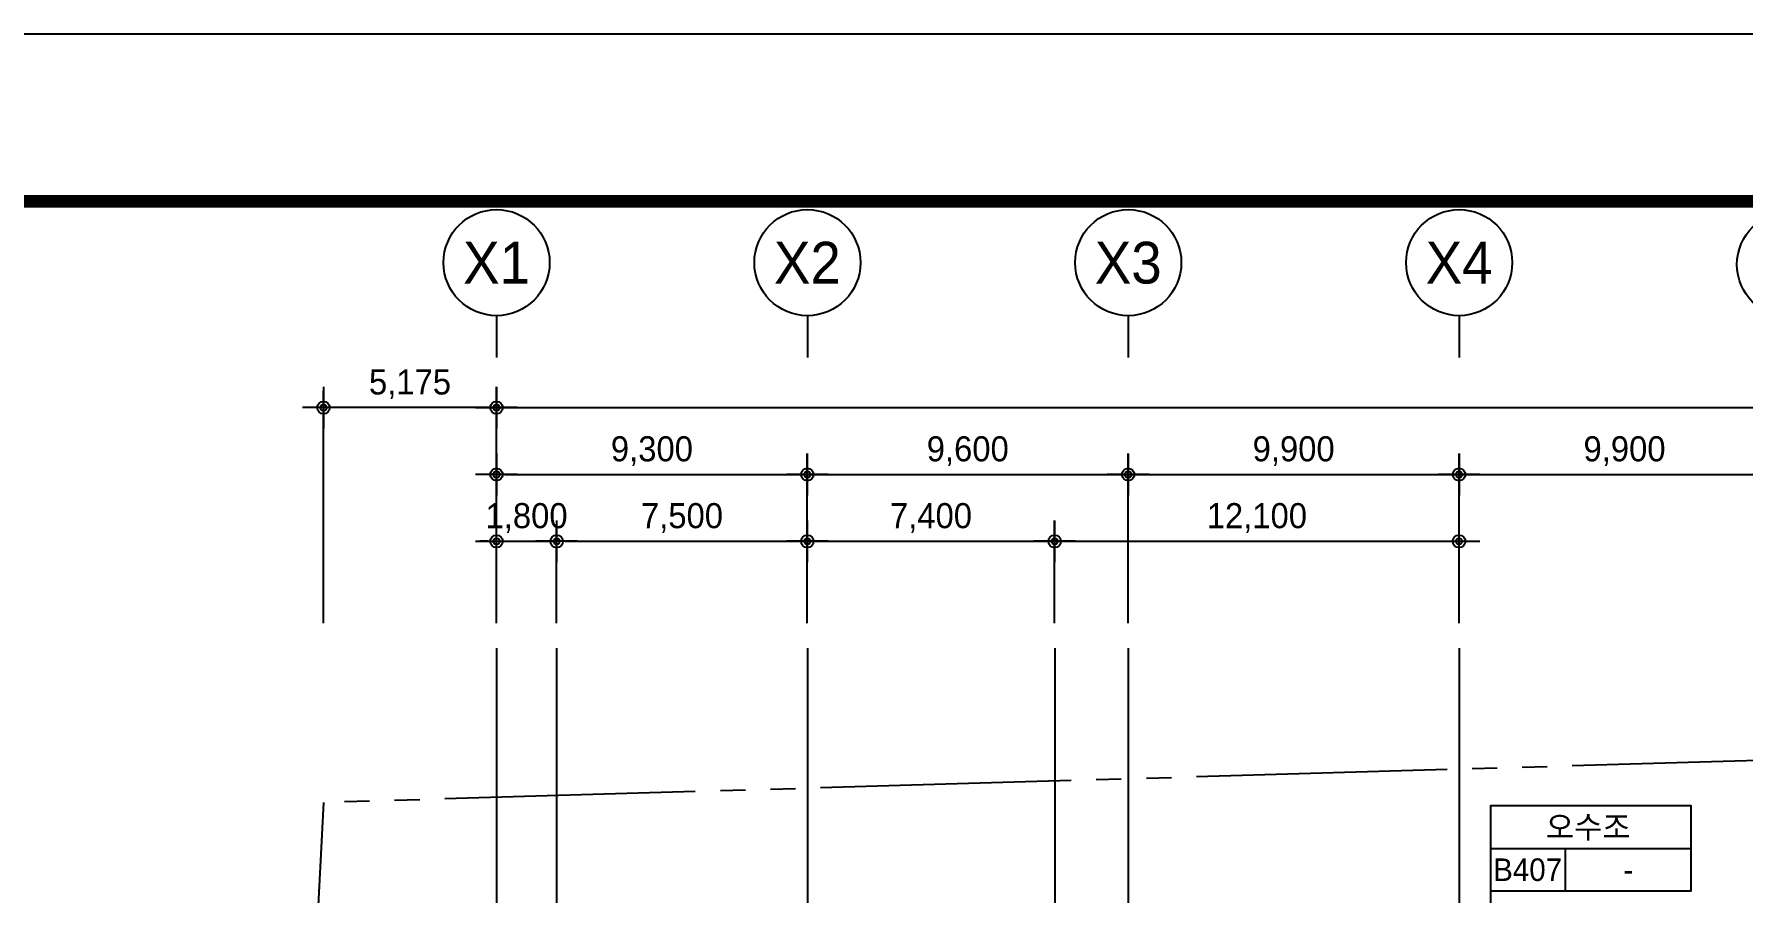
# Model space of a CAD drawing. Header units: metres. Extents: x 630750 to 860239, y 578133 to 726633.
# Drawn here: x 665672 to 716793, y 700941 to 726633 of the extents above; entities that cross this region are included whole.
import ezdxf
from ezdxf.enums import TextEntityAlignment as Align

# ---------------------------------------------------------------- set-up
doc = ezdxf.new("R2010")
doc.units = ezdxf.units.M
doc.header["$LTSCALE"] = 300
doc.linetypes.add('SITE$0$ACAD$0$DASHED', pattern=[19.05, 12.7, -6.35])
doc.linetypes.add('SITE$0$PROPERTY', pattern=[37.5, 25, -2.5, 2.5, -2.5, 2.5, -2.5])
doc.layers.get('Defpoints').update_dxf_attribs({"color": 8})
for name, color, linetype in [('001dmp-FORM', 7, 'Continuous'), ('A-CEN-1', 1, 'Continuous'), ('A-DIM', 7, 'Continuous'), ('A-GRID-DIMS', 14, 'Continuous'), ('A-ROM', 7, 'Continuous'), ('DIM', 7, 'Continuous'), ('SITE$0$C-PROP', 72, 'SITE$0$ACAD$0$DASHED')]:
    doc.layers.add(name, color=color, linetype=linetype)
doc.styles.add('TEXT(돋음)', font='')
doc.styles.add('돋움', font='')
doc.styles.get('TEXT(돋음)').set_extended_font_data('Dotum')
doc.styles.get('돋움').set_extended_font_data('Dotum')
doc.dimstyles.new('DIM250', dxfattribs={"dimscale": 250, "dimtxt": 3, "dimasz": 1, "dimexe": 2, "dimexo": 3, "dimgap": 1, "dimtad": 1, "dimdec": 0, "dimzin": 0, "dimdsep": 46, "dimlunit": 6, "dimtxsty": 'TEXT(돋음)', "dimblk": 'Z_DOT', "dimcen": 2.5, "dimdle": 2, "dimclrd": 256, "dimclre": 256, "dimclrt": 3, "dimadec": 0, "dimazin": 0, "dimtfac": 1, "dimtdec": 0, "dimtix": 1, "dimtmove": 2, "dimatfit": 3, "dimldrblk": 'Z_DOT', "dimfxl": 1, "dimtolj": 1, "dimtzin": 0, "dimarcsym": 0})

# ---------------------------------------------------------------- blocks, each defined once
blk = doc.blocks.new('sym-rom')
at = {"color": 0, "linetype": 'ByBlock'}
for p, q in [((0, 5.1), (24, 5.1)), ((9, 0), (9, 5.1))]:
    blk.add_line(p, q, dxfattribs=at)
blk.add_lwpolyline([(0, 0), (24, 0), (24, 10.2), (0, 10.2)], close=True, dxfattribs=at)
blk = doc.blocks.new('*U29')
blk.add_line((0, 5), (0, 0))
blk.add_circle((0, 11.35), 6.35)
at = {"color": 3, "style": '돋움'}
blk.add_attdef('NO', text='', height=5, dxfattribs=at).set_placement((0, 11.35), align=Align.MIDDLE_CENTER)
blk = doc.blocks.new('Z_DOT')
at = {"layer": 'DIM', "color": 7}
for p, q in [((0, -2.5), (0, 2.5)), ((-2.5, 0), (2.5, 0))]:
    blk.add_line(p, q, dxfattribs=at)
for radius in [0.75, 0.375]:
    blk.add_circle((0, 0), radius, dxfattribs=at)
blk = doc.blocks.new('*D110')
at = {"layer": 'A-DIM', "lineweight": -2, "transparency": 16777216}
for p, q in [((679504, 709009), (679504, 711959)), ((681304, 709009), (681304, 711959)), ((679254, 711459), (679004, 711459)), ((679504, 711459), (681304, 711459)), ((681554, 711459), (681804, 711459))]:
    blk.add_line(p, q, dxfattribs=at)
at = {"layer": 'Defpoints', "color": 0, "transparency": 16777216}
for p in [(681304, 711459), (679504, 708259), (681304, 708259)]:
    blk.add_point(p, dxfattribs=at)
at = {"layer": 'A-DIM', "lineweight": -2, "transparency": 16777216, "xscale": 250, "yscale": 250, "zscale": 250}
blk.add_blockref('Z_DOT', (679504, 711459), dxfattribs=at)
at = {"layer": 'A-DIM', "lineweight": -2, "transparency": 16777216, "xscale": 250, "yscale": 250, "zscale": 250, "rotation": 180}
blk.add_blockref('Z_DOT', (681304, 711459), dxfattribs=at)
at = {"layer": 'A-DIM', "color": 3, "transparency": 16777216, "insert": (680404, 712157), "char_height": 750, "attachment_point": 5, "style": 'TEXT(돋음)'}
blk.add_mtext('\\A1;1,800', dxfattribs=at)
blk = doc.blocks.new('*D111')
at = {"layer": 'A-DIM', "lineweight": -2, "transparency": 16777216}
for p, q in [((696204, 709009), (696204, 711959)), ((708304, 709009), (708304, 711959)), ((696454, 711459), (708054, 711459))]:
    blk.add_line(p, q, dxfattribs=at)
at = {"layer": 'Defpoints', "color": 0, "transparency": 16777216}
for p in [(708304, 711459), (696204, 708259), (708304, 708259)]:
    blk.add_point(p, dxfattribs=at)
at = {"layer": 'A-DIM', "lineweight": -2, "transparency": 16777216, "xscale": 250, "yscale": 250, "zscale": 250, "rotation": 180}
blk.add_blockref('Z_DOT', (696204, 711459), dxfattribs=at)
at = {"layer": 'A-DIM', "lineweight": -2, "transparency": 16777216, "xscale": 250, "yscale": 250, "zscale": 250}
blk.add_blockref('Z_DOT', (708304, 711459), dxfattribs=at)
at = {"layer": 'A-DIM', "color": 3, "transparency": 16777216, "insert": (702254, 712157), "char_height": 750, "attachment_point": 5, "style": 'TEXT(돋음)'}
blk.add_mtext('\\A1;12,100', dxfattribs=at)
blk = doc.blocks.new('*D62')
at = {"layer": 'A-DIM', "lineweight": -2, "transparency": 16777216}
for p, q in [((679504, 709009), (679504, 715959)), ((770504, 709009), (770504, 715959)), ((679754, 715459), (770254, 715459))]:
    blk.add_line(p, q, dxfattribs=at)
at = {"layer": 'Defpoints', "color": 0, "transparency": 16777216}
for p in [(770504, 715459), (679504, 708259), (770504, 708259)]:
    blk.add_point(p, dxfattribs=at)
at = {"layer": 'A-DIM', "lineweight": -2, "transparency": 16777216, "xscale": 250, "yscale": 250, "zscale": 250, "rotation": 180}
blk.add_blockref('Z_DOT', (679504, 715459), dxfattribs=at)
at = {"layer": 'A-DIM', "lineweight": -2, "transparency": 16777216, "xscale": 250, "yscale": 250, "zscale": 250}
blk.add_blockref('Z_DOT', (770504, 715459), dxfattribs=at)
at = {"layer": 'A-DIM', "color": 3, "transparency": 16777216, "insert": (725004, 716157), "char_height": 750, "attachment_point": 5, "style": 'TEXT(돋음)'}
blk.add_mtext('\\A1;91,000', dxfattribs=at)
blk = doc.blocks.new('*D64')
at = {"layer": 'A-DIM', "lineweight": -2, "transparency": 16777216}
for p, q in [((679504, 709009), (679504, 713959)), ((688804, 709009), (688804, 713959)), ((679754, 713459), (688554, 713459))]:
    blk.add_line(p, q, dxfattribs=at)
at = {"layer": 'Defpoints', "color": 0, "transparency": 16777216}
for p in [(688804, 713459), (679504, 708259), (688804, 708259)]:
    blk.add_point(p, dxfattribs=at)
at = {"layer": 'A-DIM', "lineweight": -2, "transparency": 16777216, "xscale": 250, "yscale": 250, "zscale": 250, "rotation": 180}
blk.add_blockref('Z_DOT', (679504, 713459), dxfattribs=at)
at = {"layer": 'A-DIM', "lineweight": -2, "transparency": 16777216, "xscale": 250, "yscale": 250, "zscale": 250}
blk.add_blockref('Z_DOT', (688804, 713459), dxfattribs=at)
at = {"layer": 'A-DIM', "color": 3, "transparency": 16777216, "insert": (684154, 714157), "char_height": 750, "attachment_point": 5, "style": 'TEXT(돋음)'}
blk.add_mtext('\\A1;9,300', dxfattribs=at)
blk = doc.blocks.new('*D65')
at = {"layer": 'A-DIM', "lineweight": -2, "transparency": 16777216}
for p, q in [((688804, 709009), (688804, 713959)), ((698404, 709009), (698404, 713959)), ((689054, 713459), (698154, 713459))]:
    blk.add_line(p, q, dxfattribs=at)
at = {"layer": 'Defpoints', "color": 0, "transparency": 16777216}
for p in [(698404, 713459), (688804, 708259), (698404, 708259)]:
    blk.add_point(p, dxfattribs=at)
at = {"layer": 'A-DIM', "lineweight": -2, "transparency": 16777216, "xscale": 250, "yscale": 250, "zscale": 250, "rotation": 180}
blk.add_blockref('Z_DOT', (688804, 713459), dxfattribs=at)
at = {"layer": 'A-DIM', "lineweight": -2, "transparency": 16777216, "xscale": 250, "yscale": 250, "zscale": 250}
blk.add_blockref('Z_DOT', (698404, 713459), dxfattribs=at)
at = {"layer": 'A-DIM', "color": 3, "transparency": 16777216, "insert": (693604, 714157), "char_height": 750, "attachment_point": 5, "style": 'TEXT(돋음)'}
blk.add_mtext('\\A1;9,600', dxfattribs=at)
blk = doc.blocks.new('*D66')
at = {"layer": 'A-DIM', "lineweight": -2, "transparency": 16777216}
for p, q in [((698404, 709009), (698404, 713959)), ((708304, 709009), (708304, 713959)), ((698654, 713459), (708054, 713459))]:
    blk.add_line(p, q, dxfattribs=at)
at = {"layer": 'Defpoints', "color": 0, "transparency": 16777216}
for p in [(708304, 713459), (698404, 708259), (708304, 708259)]:
    blk.add_point(p, dxfattribs=at)
at = {"layer": 'A-DIM', "lineweight": -2, "transparency": 16777216, "xscale": 250, "yscale": 250, "zscale": 250, "rotation": 180}
blk.add_blockref('Z_DOT', (698404, 713459), dxfattribs=at)
at = {"layer": 'A-DIM', "lineweight": -2, "transparency": 16777216, "xscale": 250, "yscale": 250, "zscale": 250}
blk.add_blockref('Z_DOT', (708304, 713459), dxfattribs=at)
at = {"layer": 'A-DIM', "color": 3, "transparency": 16777216, "insert": (703354, 714157), "char_height": 750, "attachment_point": 5, "style": 'TEXT(돋음)'}
blk.add_mtext('\\A1;9,900', dxfattribs=at)
blk = doc.blocks.new('*D67')
at = {"layer": 'A-DIM', "lineweight": -2, "transparency": 16777216}
for p, q in [((708304, 709009), (708304, 713959)), ((718204, 709009), (718204, 713959)), ((708554, 713459), (717954, 713459))]:
    blk.add_line(p, q, dxfattribs=at)
at = {"layer": 'Defpoints', "color": 0, "transparency": 16777216}
for p in [(718204, 713459), (708304, 708259), (718204, 708259)]:
    blk.add_point(p, dxfattribs=at)
at = {"layer": 'A-DIM', "lineweight": -2, "transparency": 16777216, "xscale": 250, "yscale": 250, "zscale": 250, "rotation": 180}
blk.add_blockref('Z_DOT', (708304, 713459), dxfattribs=at)
at = {"layer": 'A-DIM', "lineweight": -2, "transparency": 16777216, "xscale": 250, "yscale": 250, "zscale": 250}
blk.add_blockref('Z_DOT', (718204, 713459), dxfattribs=at)
at = {"layer": 'A-DIM', "color": 3, "transparency": 16777216, "insert": (713254, 714157), "char_height": 750, "attachment_point": 5, "style": 'TEXT(돋음)'}
blk.add_mtext('\\A1;9,900', dxfattribs=at)
blk = doc.blocks.new('*D86')
at = {"layer": 'A-DIM', "lineweight": -2, "transparency": 16777216}
for p, q in [((681304, 709009), (681304, 711959)), ((688804, 709009), (688804, 711959)), ((681554, 711459), (688554, 711459))]:
    blk.add_line(p, q, dxfattribs=at)
at = {"layer": 'Defpoints', "color": 0, "transparency": 16777216}
for p in [(688804, 711459), (681304, 708259), (688804, 708259)]:
    blk.add_point(p, dxfattribs=at)
at = {"layer": 'A-DIM', "lineweight": -2, "transparency": 16777216, "xscale": 250, "yscale": 250, "zscale": 250, "rotation": 180}
blk.add_blockref('Z_DOT', (681304, 711459), dxfattribs=at)
at = {"layer": 'A-DIM', "lineweight": -2, "transparency": 16777216, "xscale": 250, "yscale": 250, "zscale": 250}
blk.add_blockref('Z_DOT', (688804, 711459), dxfattribs=at)
at = {"layer": 'A-DIM', "color": 3, "transparency": 16777216, "insert": (685054, 712157), "char_height": 750, "attachment_point": 5, "style": 'TEXT(돋음)'}
blk.add_mtext('\\A1;7,500', dxfattribs=at)
blk = doc.blocks.new('*D87')
at = {"layer": 'A-DIM', "lineweight": -2, "transparency": 16777216}
for p, q in [((688804, 709009), (688804, 711959)), ((696204, 709009), (696204, 711959)), ((689054, 711459), (695954, 711459))]:
    blk.add_line(p, q, dxfattribs=at)
at = {"layer": 'Defpoints', "color": 0, "transparency": 16777216}
for p in [(696204, 711459), (688804, 708259), (696204, 708259)]:
    blk.add_point(p, dxfattribs=at)
at = {"layer": 'A-DIM', "lineweight": -2, "transparency": 16777216, "xscale": 250, "yscale": 250, "zscale": 250, "rotation": 180}
blk.add_blockref('Z_DOT', (688804, 711459), dxfattribs=at)
at = {"layer": 'A-DIM', "lineweight": -2, "transparency": 16777216, "xscale": 250, "yscale": 250, "zscale": 250}
blk.add_blockref('Z_DOT', (696204, 711459), dxfattribs=at)
at = {"layer": 'A-DIM', "color": 3, "transparency": 16777216, "insert": (692504, 712157), "char_height": 750, "attachment_point": 5, "style": 'TEXT(돋음)'}
blk.add_mtext('\\A1;7,400', dxfattribs=at)
blk = doc.blocks.new('*D90')
at = {"layer": 'A-DIM', "lineweight": -2, "transparency": 16777216}
for p, q in [((674329, 709009), (674329, 715959)), ((679504, 709009), (679504, 715959)), ((679254, 715459), (674579, 715459))]:
    blk.add_line(p, q, dxfattribs=at)
at = {"layer": 'Defpoints', "color": 0, "transparency": 16777216}
for p in [(674329, 715459), (674329, 708259), (679504, 708259)]:
    blk.add_point(p, dxfattribs=at)
at = {"layer": 'A-DIM', "lineweight": -2, "transparency": 16777216, "xscale": 250, "yscale": 250, "zscale": 250, "rotation": 180}
blk.add_blockref('Z_DOT', (674329, 715459), dxfattribs=at)
at = {"layer": 'A-DIM', "lineweight": -2, "transparency": 16777216, "xscale": 250, "yscale": 250, "zscale": 250}
blk.add_blockref('Z_DOT', (679504, 715459), dxfattribs=at)
at = {"layer": 'A-DIM', "color": 3, "transparency": 16777216, "insert": (676917, 716157), "char_height": 750, "attachment_point": 5, "style": 'TEXT(돋음)'}
blk.add_mtext('\\A1;5,175', dxfattribs=at)
blk = doc.blocks.new('xref-sheet(건축)')
at = {"layer": '001dmp-FORM', "color": 30}
blk.add_lwpolyline([(8410, 5940), (0, 5940), (0, 0), (8410, 0)], close=True, dxfattribs=at)
at = {"layer": '001dmp-FORM', "const_width": 15}
blk.add_lwpolyline([(300, 200), (300, 5740), (8210, 5740), (8210, 200)], close=True, dxfattribs=at)

msp = doc.modelspace()

# ---------------------------------------------------------------- linework, layer by layer
at = {"layer": 'A-CEN-1', "linetype": 'Continuous'}
for p, q in [((679504.4, 708258.8), (679504.4, 617507.5)), ((681304.4, 708258.8), (681304.4, 663699.2)), ((688804.4, 708258.8), (688804.4, 632129.2)), ((696204.4, 708258.8), (696204.4, 636401.3)), ((698404.4, 708258.8), (698404.4, 667379.2)), ((708304.4, 708258.8), (708304.4, 640745.8))]:
    msp.add_line(p, q, dxfattribs=at)
at = {"layer": 'A-ROM', "color": 7}
msp.add_line((709242.7, 700996.1), (709242.7, 695456.4), dxfattribs=at)
at = {"layer": 'SITE$0$C-PROP', "color": 9, "linetype": 'SITE$0$PROPERTY'}
msp.add_lwpolyline([(730433.6, 705286.8), (674329.2, 703642.4), (674122.7, 699645.9), (673805.2, 693151.2), (673190.3, 683179.8), (672870, 678203.3), (672451.2, 673246.7), (671978.7, 668285.7), (671502.5, 663346.8), (671004.3, 658404.2), (670500.2, 653442.6), (669929.2, 648501.5), (669219.5, 642567.2), (668619.8, 637635), (667985.6, 632692.5), (667258.7, 627789), (666532.6, 622853.9), (717060.7, 607496.5)], dxfattribs=at)

# ---------------------------------------------------------------- block references
at = {"xscale": 24.99999135418329, "yscale": 24.99999133078381, "zscale": 24.99999133122849}
msp.add_blockref('xref-sheet(건축)', (630750, 578132.8), dxfattribs=at)
at = {"layer": 'A-GRID-DIMS', "xscale": 250, "yscale": 250, "zscale": 250}
for p, values in [((679506.4, 716958.8), {'NO': 'X1'}), ((688806.4, 716958.8), {'NO': 'X2'}), ((698406.4, 716958.8), {'NO': 'X3'}), ((708306.4, 716958.8), {'NO': 'X4'}), ((718206.4, 716901.6), {'NO': 'X5'})]:
    msp.add_blockref('*U29', p, dxfattribs=at).add_auto_attribs(values)
at = {"layer": 'A-ROM', "color": 7, "xscale": 250, "yscale": 250, "zscale": 250}
msp.add_blockref('sym-rom', (709242.7, 700996.1), dxfattribs=at)

# ---------------------------------------------------------------- texts
at = {"layer": 'A-ROM', "color": 3, "style": '돋움'}
for s, p in [('오수조', (712167.3, 702908.6)), ('B407', (710354.8, 701633.6)), ('-', (713367.7, 701633.6))]:
    msp.add_text(s, height=675, dxfattribs=at).set_placement(p, align=Align.MIDDLE_CENTER)

# ---------------------------------------------------------------- dimensions: what is measured, and where the dimension line sits
at = {"layer": 'A-DIM'}
dim = msp.add_linear_dim(base=(674329.2, 715458.8), p1=(679504.4, 708258.8), p2=(674329.2, 708258.8), angle=180, dimstyle='DIM250', dxfattribs=at)
dim.commit()
dim.dimension.update_dxf_attribs({"geometry": '*D90', "text_midpoint": (676916.8, 716156.6)})
for base, p1, p2, picture, middle in [((770504.4, 715458.8), (679504.4, 708258.8), (770504.4, 708258.8), '*D62', (725004.4, 716156.6)), ((698404.4, 713458.8), (688804.4, 708258.8), (698404.4, 708258.8), '*D65', (693604.4, 714156.6)), ((708304.4, 713458.8), (698404.4, 708258.8), (708304.4, 708258.8), '*D66', (703354.4, 714156.6)), ((718204.4, 713458.8), (708304.4, 708258.8), (718204.4, 708258.8), '*D67', (713254.4, 714156.6)), ((681304.4, 711458.8), (679504.4, 708258.8), (681304.4, 708258.8), '*D110', (680404.4, 712156.6)), ((688804.4, 711458.8), (681304.4, 708258.8), (688804.4, 708258.8), '*D86', (685054.4, 712156.6)), ((696204.4, 711458.8), (688804.4, 708258.8), (696204.4, 708258.8), '*D87', (692504.4, 712156.6)), ((708304.4, 711458.8), (696204.4, 708258.8), (708304.4, 708258.8), '*D111', (702254.4, 712156.6))]:
    dim = msp.add_linear_dim(base=base, p1=p1, p2=p2, dimstyle='DIM250', dxfattribs=at)
    dim.commit()
    dim.dimension.update_dxf_attribs({"geometry": picture, "text_midpoint": middle})
dim = msp.add_aligned_dim(p1=(679504.4, 708258.8), p2=(688804.4, 708258.8), distance=5200, dimstyle='DIM250', dxfattribs=at)
dim.commit()
dim.dimension.update_dxf_attribs({"geometry": '*D64', "text_midpoint": (684154.4, 714156.6)})

doc.saveas('drawing.dxf')
